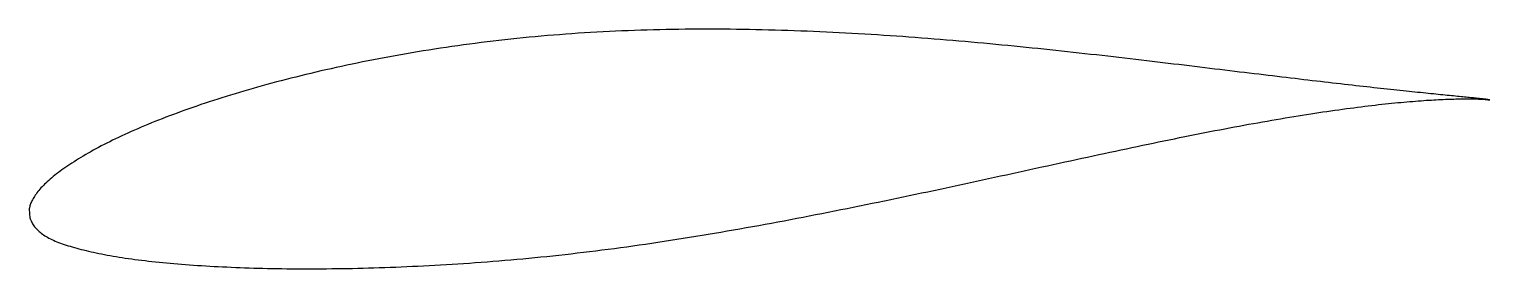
# Model space of a CAD drawing. Header units: metres. Extents: x -24.7 to 50, y -4.6 to 7.7.
import ezdxf

# ---------------------------------------------------------------- set-up
doc = ezdxf.new("R2010")
doc.units = ezdxf.units.M

msp = doc.modelspace()

# ---------------------------------------------------------------- linework, layer by layer
msp.add_lwpolyline([(50.032, 4.055), (50.031, 4.056), (50.026, 4.057), (50.019, 4.058), (50.009, 4.06), (49.996, 4.062), (49.98, 4.065), (49.961, 4.068), (49.939, 4.071), (49.915, 4.075), (49.887, 4.078), (49.857, 4.082), (49.824, 4.087), (49.788, 4.091), (49.749, 4.096), (49.707, 4.101), (49.662, 4.106), (49.615, 4.111), (49.565, 4.117), (49.511, 4.123), (49.455, 4.129), (49.396, 4.135), (49.335, 4.142), (49.27, 4.149), (49.203, 4.156), (49.133, 4.163), (49.06, 4.17), (48.984, 4.178), (48.905, 4.186), (48.824, 4.194), (48.74, 4.203), (48.653, 4.211), (48.563, 4.22), (48.47, 4.23), (48.375, 4.239), (48.277, 4.249), (48.176, 4.259), (48.073, 4.269), (47.967, 4.28), (47.858, 4.29), (47.746, 4.302), (47.631, 4.313), (47.514, 4.325), (47.394, 4.337), (47.272, 4.349), (47.147, 4.361), (47.019, 4.374), (46.888, 4.387), (46.755, 4.401), (46.619, 4.415), (46.481, 4.429), (46.34, 4.443), (46.196, 4.458), (46.05, 4.473), (45.901, 4.489), (45.749, 4.505), (45.595, 4.521), (45.439, 4.537), (45.28, 4.554), (45.118, 4.571), (44.954, 4.589), (44.787, 4.607), (44.618, 4.625), (44.446, 4.643), (44.272, 4.662), (44.096, 4.682), (43.917, 4.701), (43.735, 4.722), (43.551, 4.742), (43.365, 4.763), (43.176, 4.784), (42.985, 4.806), (42.792, 4.828), (42.596, 4.85), (42.398, 4.872), (42.198, 4.895), (41.995, 4.919), (41.79, 4.942), (41.583, 4.966), (41.373, 4.991), (41.162, 5.015), (40.948, 5.04), (40.732, 5.066), (40.513, 5.091), (40.293, 5.117), (40.07, 5.144), (39.845, 5.17), (39.618, 5.198), (39.39, 5.225), (39.158, 5.252), (38.925, 5.28), (38.69, 5.308), (38.453, 5.337), (38.214, 5.366), (37.972, 5.395), (37.729, 5.424), (37.484, 5.454), (37.237, 5.483), (36.988, 5.514), (36.737, 5.544), (36.484, 5.574), (36.229, 5.605), (35.973, 5.636), (35.715, 5.668), (35.455, 5.699), (35.193, 5.731), (34.929, 5.763), (34.664, 5.795), (34.397, 5.827), (34.128, 5.86), (33.857, 5.892), (33.585, 5.924), (33.311, 5.957), (33.036, 5.99), (32.759, 6.023), (32.481, 6.056), (32.201, 6.089), (31.919, 6.122), (31.636, 6.155), (31.351, 6.188), (31.065, 6.222), (30.778, 6.255), (30.489, 6.288), (30.199, 6.321), (29.907, 6.354), (29.614, 6.387), (29.32, 6.42), (29.025, 6.453), (28.728, 6.485), (28.43, 6.518), (28.13, 6.55), (27.83, 6.583), (27.528, 6.615), (27.226, 6.646), (26.922, 6.678), (26.617, 6.71), (26.311, 6.741), (26.003, 6.772), (25.695, 6.803), (25.386, 6.833), (25.076, 6.863), (24.765, 6.893), (24.453, 6.923), (24.14, 6.952), (23.826, 6.981), (23.511, 7.009), (23.196, 7.037), (22.88, 7.065), (22.563, 7.092), (22.245, 7.119), (21.926, 7.145), (21.607, 7.171), (21.287, 7.196), (20.966, 7.221), (20.645, 7.245), (20.323, 7.269), (20.001, 7.292), (19.678, 7.315), (19.355, 7.337), (19.031, 7.359), (18.706, 7.38), (18.381, 7.4), (18.056, 7.419), (17.73, 7.439), (17.404, 7.457), (17.078, 7.475), (16.751, 7.492), (16.424, 7.508), (16.097, 7.524), (15.769, 7.539), (15.442, 7.553), (15.114, 7.567), (14.785, 7.579), (14.457, 7.591), (14.129, 7.602), (13.8, 7.613), (13.472, 7.622), (13.143, 7.631), (12.815, 7.639), (12.486, 7.647), (12.158, 7.653), (11.829, 7.658), (11.501, 7.663), (11.173, 7.667), (10.845, 7.669), (10.517, 7.671), (10.189, 7.672), (9.862, 7.672), (9.535, 7.672), (9.208, 7.67), (8.881, 7.667), (8.555, 7.663), (8.229, 7.658), (7.903, 7.652), (7.578, 7.645), (7.254, 7.638), (6.929, 7.629), (6.605, 7.619), (6.282, 7.608), (5.959, 7.596), (5.637, 7.583), (5.316, 7.569), (4.995, 7.554), (4.674, 7.538), (4.355, 7.521), (4.036, 7.502), (3.717, 7.482), (3.4, 7.462), (3.083, 7.44), (2.767, 7.417), (2.452, 7.393), (2.137, 7.368), (1.824, 7.343), (1.511, 7.316), (1.199, 7.287), (0.888, 7.258), (0.579, 7.228), (0.27, 7.196), (-0.038, 7.164), (-0.345, 7.131), (-0.651, 7.096), (-0.956, 7.06), (-1.26, 7.024), (-1.562, 6.987), (-1.864, 6.948), (-2.164, 6.908), (-2.463, 6.868), (-2.761, 6.827), (-3.058, 6.784), (-3.354, 6.741), (-3.648, 6.697), (-3.941, 6.652), (-4.233, 6.606), (-4.523, 6.559), (-4.812, 6.512), (-5.1, 6.464), (-5.386, 6.415), (-5.671, 6.365), (-5.954, 6.314), (-6.236, 6.263), (-6.517, 6.211), (-6.796, 6.158), (-7.073, 6.104), (-7.349, 6.05), (-7.624, 5.996), (-7.897, 5.941), (-8.168, 5.885), (-8.438, 5.828), (-8.706, 5.77), (-8.972, 5.713), (-9.237, 5.654), (-9.5, 5.595), (-9.761, 5.536), (-10.021, 5.475), (-10.279, 5.414), (-10.535, 5.353), (-10.789, 5.291), (-11.041, 5.228), (-11.292, 5.165), (-11.541, 5.102), (-11.788, 5.038), (-12.033, 4.973), (-12.276, 4.908), (-12.518, 4.843), (-12.757, 4.777), (-12.994, 4.711), (-13.23, 4.644), (-13.463, 4.576), (-13.695, 4.509), (-13.924, 4.441), (-14.151, 4.373), (-14.377, 4.304), (-14.6, 4.235), (-14.821, 4.166), (-15.04, 4.096), (-15.257, 4.026), (-15.472, 3.956), (-15.685, 3.885), (-15.895, 3.815), (-16.103, 3.744), (-16.31, 3.672), (-16.514, 3.601), (-16.715, 3.529), (-16.915, 3.458), (-17.112, 3.386), (-17.307, 3.313), (-17.5, 3.241), (-17.69, 3.168), (-17.878, 3.096), (-18.064, 3.023), (-18.247, 2.95), (-18.428, 2.877), (-18.607, 2.804), (-18.783, 2.73), (-18.957, 2.657), (-19.128, 2.584), (-19.297, 2.51), (-19.464, 2.437), (-19.628, 2.363), (-19.79, 2.29), (-19.949, 2.216), (-20.106, 2.142), (-20.26, 2.069), (-20.412, 1.995), (-20.561, 1.921), (-20.708, 1.848), (-20.852, 1.774), (-20.994, 1.7), (-21.133, 1.627), (-21.269, 1.553), (-21.403, 1.479), (-21.535, 1.406), (-21.663, 1.333), (-21.79, 1.259), (-21.913, 1.186), (-22.034, 1.114), (-22.152, 1.041), (-22.268, 0.969), (-22.381, 0.897), (-22.492, 0.825), (-22.599, 0.754), (-22.704, 0.683), (-22.807, 0.613), (-22.907, 0.543), (-23.004, 0.473), (-23.098, 0.405), (-23.19, 0.336), (-23.279, 0.268), (-23.365, 0.201), (-23.449, 0.134), (-23.53, 0.067), (-23.608, 0.001), (-23.683, -0.064), (-23.756, -0.129), (-23.826, -0.194), (-23.893, -0.258), (-23.957, -0.322), (-24.019, -0.385), (-24.078, -0.448), (-24.134, -0.511), (-24.187, -0.573), (-24.238, -0.635), (-24.286, -0.696), (-24.331, -0.756), (-24.373, -0.817), (-24.412, -0.876), (-24.449, -0.935), (-24.483, -0.993), (-24.514, -1.05), (-24.542, -1.106), (-24.568, -1.16), (-24.59, -1.214), (-24.611, -1.265), (-24.628, -1.315), (-24.643, -1.362), (-24.655, -1.405), (-24.665, -1.444), (-24.672, -1.478), (-24.677, -1.503), (-24.68, -1.52), (-24.643, -1.997), (-24.641, -2.001), (-24.636, -2.012), (-24.627, -2.03), (-24.615, -2.056), (-24.599, -2.093), (-24.58, -2.135), (-24.558, -2.18), (-24.532, -2.229), (-24.504, -2.278), (-24.473, -2.328), (-24.439, -2.379), (-24.402, -2.428), (-24.362, -2.478), (-24.32, -2.526), (-24.274, -2.574), (-24.226, -2.622), (-24.176, -2.668), (-24.122, -2.713), (-24.066, -2.758), (-24.007, -2.802), (-23.945, -2.845), (-23.88, -2.887), (-23.813, -2.928), (-23.743, -2.969), (-23.67, -3.008), (-23.594, -3.047), (-23.516, -3.085), (-23.435, -3.123), (-23.352, -3.159), (-23.265, -3.195), (-23.176, -3.23), (-23.084, -3.265), (-22.99, -3.299), (-22.892, -3.333), (-22.792, -3.366), (-22.69, -3.398), (-22.584, -3.431), (-22.476, -3.463), (-22.366, -3.494), (-22.252, -3.526), (-22.136, -3.557), (-22.018, -3.587), (-21.896, -3.618), (-21.772, -3.648), (-21.646, -3.678), (-21.516, -3.707), (-21.385, -3.736), (-21.25, -3.765), (-21.113, -3.794), (-20.974, -3.822), (-20.832, -3.85), (-20.687, -3.877), (-20.54, -3.903), (-20.39, -3.93), (-20.238, -3.955), (-20.083, -3.981), (-19.926, -4.005), (-19.766, -4.029), (-19.604, -4.053), (-19.439, -4.076), (-19.272, -4.098), (-19.103, -4.121), (-18.931, -4.142), (-18.756, -4.163), (-18.58, -4.183), (-18.401, -4.203), (-18.219, -4.223), (-18.036, -4.242), (-17.849, -4.26), (-17.661, -4.279), (-17.47, -4.296), (-17.277, -4.313), (-17.082, -4.329), (-16.885, -4.346), (-16.685, -4.361), (-16.483, -4.376), (-16.279, -4.391), (-16.072, -4.405), (-15.864, -4.418), (-15.653, -4.431), (-15.44, -4.444), (-15.225, -4.456), (-15.008, -4.467), (-14.788, -4.478), (-14.567, -4.488), (-14.344, -4.498), (-14.118, -4.508), (-13.891, -4.516), (-13.661, -4.525), (-13.43, -4.532), (-13.196, -4.54), (-12.961, -4.546), (-12.723, -4.552), (-12.484, -4.557), (-12.243, -4.562), (-11.999, -4.567), (-11.754, -4.571), (-11.508, -4.574), (-11.259, -4.576), (-11.009, -4.578), (-10.756, -4.579), (-10.502, -4.58), (-10.246, -4.58), (-9.989, -4.579), (-9.73, -4.578), (-9.469, -4.576), (-9.206, -4.573), (-8.942, -4.57), (-8.676, -4.566), (-8.409, -4.562), (-8.14, -4.557), (-7.869, -4.55), (-7.597, -4.544), (-7.323, -4.537), (-7.048, -4.529), (-6.771, -4.52), (-6.493, -4.511), (-6.214, -4.501), (-5.933, -4.49), (-5.65, -4.479), (-5.366, -4.467), (-5.081, -4.454), (-4.795, -4.441), (-4.507, -4.427), (-4.218, -4.412), (-3.928, -4.396), (-3.636, -4.38), (-3.343, -4.363), (-3.049, -4.345), (-2.754, -4.326), (-2.458, -4.307), (-2.161, -4.286), (-1.862, -4.265), (-1.563, -4.243), (-1.262, -4.221), (-0.96, -4.197), (-0.658, -4.173), (-0.354, -4.147), (-0.05, -4.121), (0.256, -4.094), (0.562, -4.066), (0.87, -4.037), (1.178, -4.007), (1.487, -3.976), (1.796, -3.944), (2.107, -3.912), (2.418, -3.878), (2.73, -3.844), (3.043, -3.808), (3.357, -3.772), (3.671, -3.734), (3.986, -3.696), (4.301, -3.657), (4.617, -3.617), (4.934, -3.577), (5.251, -3.535), (5.568, -3.492), (5.887, -3.449), (6.205, -3.404), (6.524, -3.359), (6.844, -3.313), (7.164, -3.266), (7.484, -3.219), (7.805, -3.17), (8.126, -3.121), (8.447, -3.071), (8.768, -3.02), (9.09, -2.969), (9.412, -2.917), (9.735, -2.864), (10.057, -2.81), (10.38, -2.756), (10.703, -2.701), (11.026, -2.646), (11.349, -2.589), (11.672, -2.533), (11.995, -2.475), (12.318, -2.417), (12.641, -2.359), (12.965, -2.3), (13.288, -2.24), (13.611, -2.18), (13.934, -2.119), (14.257, -2.059), (14.579, -1.997), (14.902, -1.935), (15.224, -1.873), (15.547, -1.811), (15.869, -1.748), (16.19, -1.684), (16.512, -1.62), (16.833, -1.556), (17.154, -1.492), (17.474, -1.428), (17.794, -1.363), (18.114, -1.298), (18.433, -1.232), (18.752, -1.167), (19.07, -1.101), (19.388, -1.035), (19.706, -0.969), (20.022, -0.902), (20.339, -0.836), (20.654, -0.769), (20.97, -0.702), (21.284, -0.636), (21.598, -0.569), (21.911, -0.502), (22.223, -0.435), (22.535, -0.368), (22.846, -0.301), (23.156, -0.234), (23.466, -0.167), (23.774, -0.1), (24.082, -0.033), (24.389, 0.034), (24.695, 0.101), (25, 0.167), (25.305, 0.233), (25.608, 0.3), (25.91, 0.366), (26.212, 0.432), (26.512, 0.497), (26.811, 0.562), (27.11, 0.628), (27.407, 0.693), (27.703, 0.757), (27.998, 0.821), (28.292, 0.885), (28.584, 0.949), (28.876, 1.012), (29.166, 1.075), (29.455, 1.137), (29.743, 1.199), (30.03, 1.261), (30.315, 1.322), (30.599, 1.383), (30.882, 1.443), (31.163, 1.503), (31.443, 1.563), (31.721, 1.621), (31.999, 1.68), (32.274, 1.738), (32.549, 1.795), (32.821, 1.851), (33.093, 1.907), (33.362, 1.963), (33.631, 2.018), (33.897, 2.073), (34.162, 2.126), (34.426, 2.179), (34.688, 2.232), (34.948, 2.284), (35.207, 2.335), (35.464, 2.385), (35.719, 2.435), (35.973, 2.484), (36.225, 2.532), (36.475, 2.58), (36.723, 2.627), (36.97, 2.673), (37.214, 2.719), (37.457, 2.764), (37.698, 2.808), (37.938, 2.851), (38.175, 2.893), (38.411, 2.935), (38.644, 2.976), (38.876, 3.016), (39.106, 3.056), (39.333, 3.094), (39.559, 3.132), (39.783, 3.17), (40.005, 3.206), (40.224, 3.242), (40.442, 3.277), (40.658, 3.311), (40.871, 3.344), (41.083, 3.377), (41.292, 3.409), (41.499, 3.44), (41.704, 3.47), (41.907, 3.499), (42.108, 3.528), (42.306, 3.556), (42.503, 3.583), (42.697, 3.61), (42.889, 3.635), (43.078, 3.66), (43.266, 3.684), (43.451, 3.708), (43.633, 3.731), (43.814, 3.753), (43.992, 3.774), (44.168, 3.794), (44.341, 3.814), (44.512, 3.833), (44.681, 3.851), (44.847, 3.869), (45.011, 3.886), (45.172, 3.902), (45.331, 3.917), (45.488, 3.932), (45.642, 3.946), (45.794, 3.959), (45.943, 3.972), (46.089, 3.984), (46.233, 3.996), (46.375, 4.007), (46.514, 4.017), (46.651, 4.027), (46.785, 4.036), (46.916, 4.044), (47.045, 4.052), (47.171, 4.06), (47.295, 4.067), (47.416, 4.073), (47.534, 4.079), (47.65, 4.084), (47.763, 4.089), (47.874, 4.093), (47.981, 4.097), (48.087, 4.1), (48.189, 4.103), (48.289, 4.106), (48.386, 4.108), (48.48, 4.11), (48.572, 4.111), (48.661, 4.112), (48.747, 4.112), (48.831, 4.113), (48.911, 4.113), (48.989, 4.112), (49.064, 4.111), (49.137, 4.11), (49.207, 4.109), (49.274, 4.108), (49.338, 4.106), (49.399, 4.104), (49.458, 4.102), (49.513, 4.1), (49.566, 4.097), (49.616, 4.095), (49.664, 4.092), (49.708, 4.089), (49.75, 4.087), (49.788, 4.084), (49.824, 4.081), (49.857, 4.078), (49.888, 4.075), (49.915, 4.072), (49.94, 4.069), (49.961, 4.067), (49.98, 4.064), (49.996, 4.062), (50.009, 4.06), (50.019, 4.058), (50.026, 4.057), (50.031, 4.056), (50.032, 4.055)], close=True)

doc.saveas('drawing.dxf')
